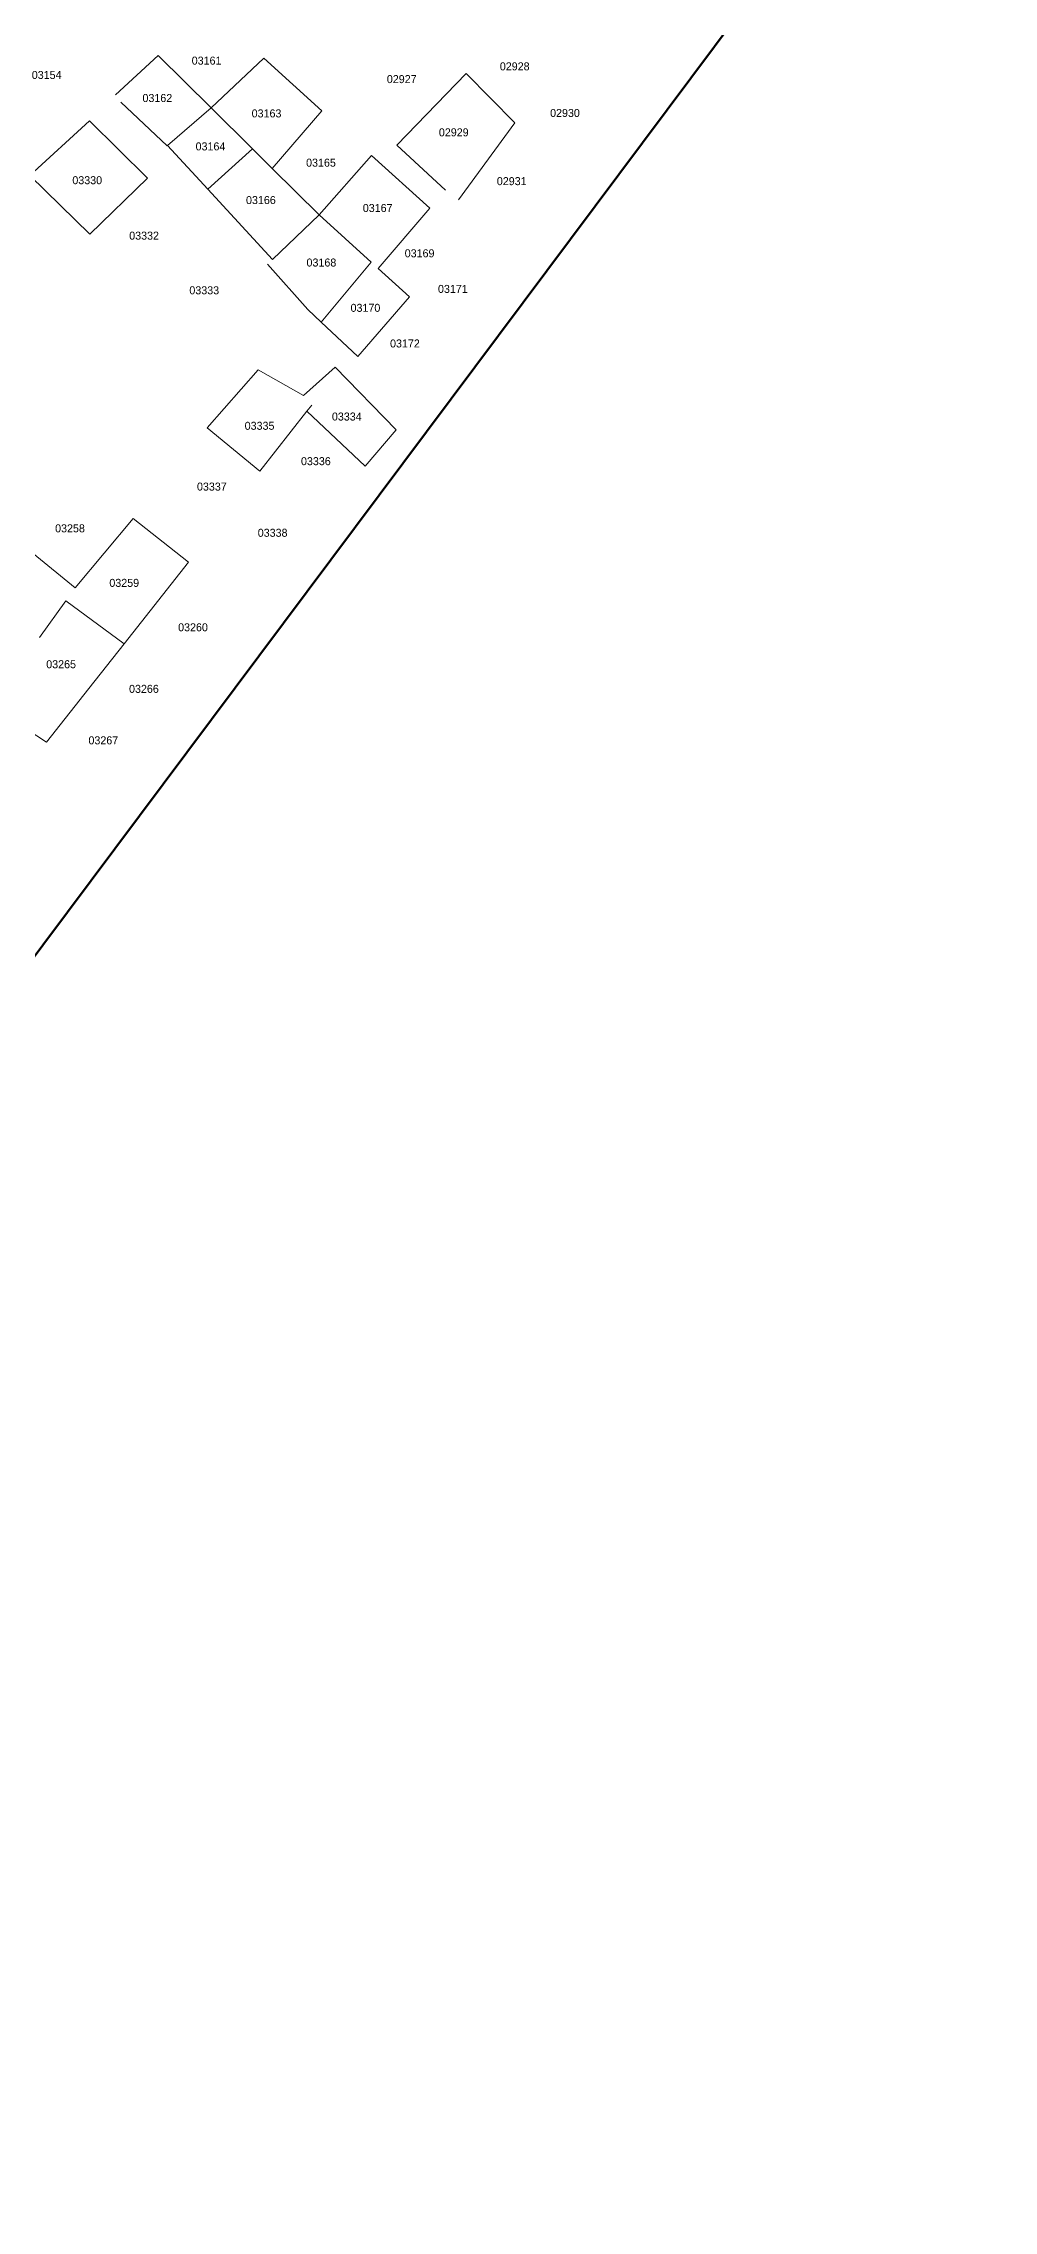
# Model space of a CAD drawing. Header units: metres. Extents: x 245232 to 248406, y 1633796 to 1637634.
# Drawn here: x 248224.9 to 248403, y 1635154.4 to 1635560.7 of the extents above; entities that cross this region are included whole.
import ezdxf
from ezdxf.enums import TextEntityAlignment as Align

# ---------------------------------------------------------------- set-up
doc = ezdxf.new("R2010")
doc.units = ezdxf.units.M
doc.header["$MEASUREMENT"] = 0
doc.layers.add('historique_numero_parcelle', color=7, linetype='Continuous')
doc.layers.add('Limites_Communes', color=7, linetype='Continuous', lineweight=211, plot=False)
doc.layers.add('LIMITES_PARCELLES', color=7, linetype='Continuous', lineweight=0, true_color=0xffffff)
doc.styles.add('Style-FANCY', font='FANCY.shx')

msp = doc.modelspace()

# ---------------------------------------------------------------- linework, layer by layer
at = {"layer": 'Limites_Communes', "color": 210, "lineweight": 80, "flags": 128}
msp.add_lwpolyline([(248217.239, 1636236.771), (248275.378, 1636195.051), (248148.552, 1635981.39), (248146.604, 1635975.459), (248342.772, 1635633.766), (248361.87, 1635600.5), (248372.369, 1635589.155), (248359.758, 1635572.275), (248054, 1635163), (248403, 1634932), (247921.696, 1634066.369), (247944, 1634048), (247854, 1633828), (247757.314, 1633862.887), (247659.165, 1633895.42), (247213.478, 1634048.88)], dxfattribs=at)
at = {"layer": 'limites_parcelles'}
for p, q in [((248238.452, 1635551.02), (248246.437, 1635558.425)), ((248246.437, 1635558.425), (248256.366, 1635548.582)), ((248256.366, 1635548.582), (248266.227, 1635557.89)), ((248266.227, 1635557.89), (248277.125, 1635548.053)), ((248291.184, 1635541.596), (248304.133, 1635555.032)), ((248304.133, 1635555.032), (248313.248, 1635545.754)), ((248222.397, 1635535.892), (248233.578, 1635546.148)), ((248233.578, 1635546.148), (248244.417, 1635535.385)), ((248248.116, 1635541.446), (248239.424, 1635549.638)), ((248256.366, 1635548.582), (248248.21, 1635541.527)), ((248264.116, 1635540.9), (248256.366, 1635548.582)), ((248277.125, 1635548.053), (248267.828, 1635537.221)), ((248313.248, 1635545.754), (248302.698, 1635531.362)), ((248248.21, 1635541.527), (248248.116, 1635541.446)), ((248255.774, 1635533.317), (248248.21, 1635541.527)), ((248255.774, 1635533.317), (248264.116, 1635540.9)), ((248264.543, 1635540.477), (248264.116, 1635540.9)), ((248267.828, 1635537.221), (248264.543, 1635540.477)), ((248276.599, 1635528.527), (248286.428, 1635539.657)), ((248286.428, 1635539.657), (248297.371, 1635529.78)), ((248300.279, 1635533.157), (248291.184, 1635541.596)), ((248228.154, 1635530.273), (248222.397, 1635535.892)), ((248244.417, 1635535.385), (248233.646, 1635524.891)), ((248267.828, 1635537.221), (248276.599, 1635528.527)), ((248233.646, 1635524.891), (248228.154, 1635530.273)), ((248255.774, 1635533.317), (248267.885, 1635520.171)), ((248297.371, 1635529.78), (248287.666, 1635518.475)), ((248267.885, 1635520.171), (248276.599, 1635528.527)), ((248286.378, 1635519.645), (248276.599, 1635528.527)), ((248274.482, 1635510.8), (248266.942, 1635519.266)), ((248276.995, 1635508.428), (248286.378, 1635519.645)), ((248287.666, 1635518.475), (248293.548, 1635513.132)), ((248276.995, 1635508.428), (248274.482, 1635510.8)), ((248293.548, 1635513.132), (248283.84, 1635501.966)), ((248283.84, 1635501.966), (248276.995, 1635508.428)), ((248255.63, 1635488.59), (248265.196, 1635499.449)), ((248265.196, 1635499.449), (248273.662, 1635494.686)), ((248273.662, 1635494.686), (248279.609, 1635499.964)), ((248279.609, 1635499.964), (248291.02, 1635488.241)), ((248274.332, 1635491.714), (248265.503, 1635480.448)), ((248275.216, 1635492.843), (248274.332, 1635491.714)), ((248285.212, 1635481.391), (248274.332, 1635491.714)), ((248265.503, 1635480.448), (248255.63, 1635488.59)), ((248291.02, 1635488.241), (248285.212, 1635481.391)), ((248230.893, 1635458.632), (248241.781, 1635471.588)), ((248241.781, 1635471.588), (248252.113, 1635463.392)), ((248223.043, 1635465.046), (248230.893, 1635458.632)), ((248252.113, 1635463.392), (248240.06, 1635448.102)), ((248229.147, 1635456.18), (248224.225, 1635449.266)), ((248240.06, 1635448.102), (248229.147, 1635456.18)), ((248240.06, 1635448.102), (248233.478, 1635439.753)), ((248225.548, 1635429.695), (248214.53, 1635436.877)), ((248233.478, 1635439.753), (248225.548, 1635429.695))]:
    msp.add_line(p, q, dxfattribs=at)

# ---------------------------------------------------------------- texts
at = {"layer": 'historique_numero_parcelle', "style": 'Style-FANCY'}
for s, p in [('03161', (248255.517, 1635557.446)), ('03154', (248225.549, 1635554.761)), ('02927', (248292.083, 1635553.981)), ('02928', (248313.255, 1635556.373)), ('03162', (248246.289, 1635550.436)), ('03163', (248266.749, 1635547.55)), ('02930', (248322.676, 1635547.632)), ('03164', (248256.246, 1635541.365)), ('02929', (248301.834, 1635544.003)), ('03165', (248276.949, 1635538.314)), ('03330', (248233.149, 1635535.025)), ('02931', (248312.695, 1635534.85)), ('03166', (248265.693, 1635531.305)), ('03167', (248287.576, 1635529.821)), ('03332', (248243.802, 1635524.634)), ('03169', (248295.432, 1635521.327)), ('03168', (248277.032, 1635519.595)), ('03333', (248255.077, 1635514.388)), ('03171', (248301.665, 1635514.647)), ('03170', (248285.285, 1635511.101)), ('03172', (248292.684, 1635504.422)), ('03335', (248265.442, 1635488.989)), ('03334', (248281.788, 1635490.721)), ('03336', (248275.995, 1635482.351)), ('03337', (248256.503, 1635477.589)), ('03258', (248229.921, 1635469.764)), ('03338', (248267.892, 1635468.93)), ('03259', (248240.083, 1635459.539)), ('03260', (248252.972, 1635451.21)), ('03265', (248228.258, 1635444.283)), ('03266', (248243.775, 1635439.665)), ('03267', (248236.166, 1635430.017))]:
    msp.add_text(s, height=1.5, dxfattribs=at).set_placement(p, align=Align.MIDDLE_CENTER)

doc.saveas('drawing.dxf')
